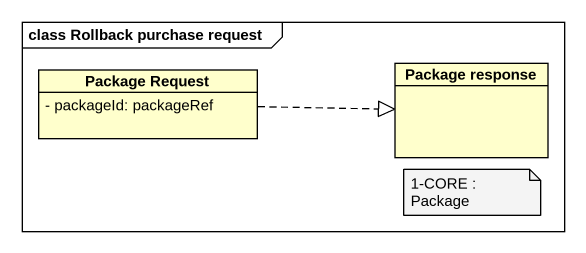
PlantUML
@startuml
mainframe class Rollback purchase request
hide circle
hide empty members
skinparam classAttributeIconSize 0
class "Package Request" as Package_Request {
  - packageId: packageRef
}
class "Package response" as Package_response
Package_Request .right.|> Package_response
note as N1
  1-CORE : Package
end note
@enduml
